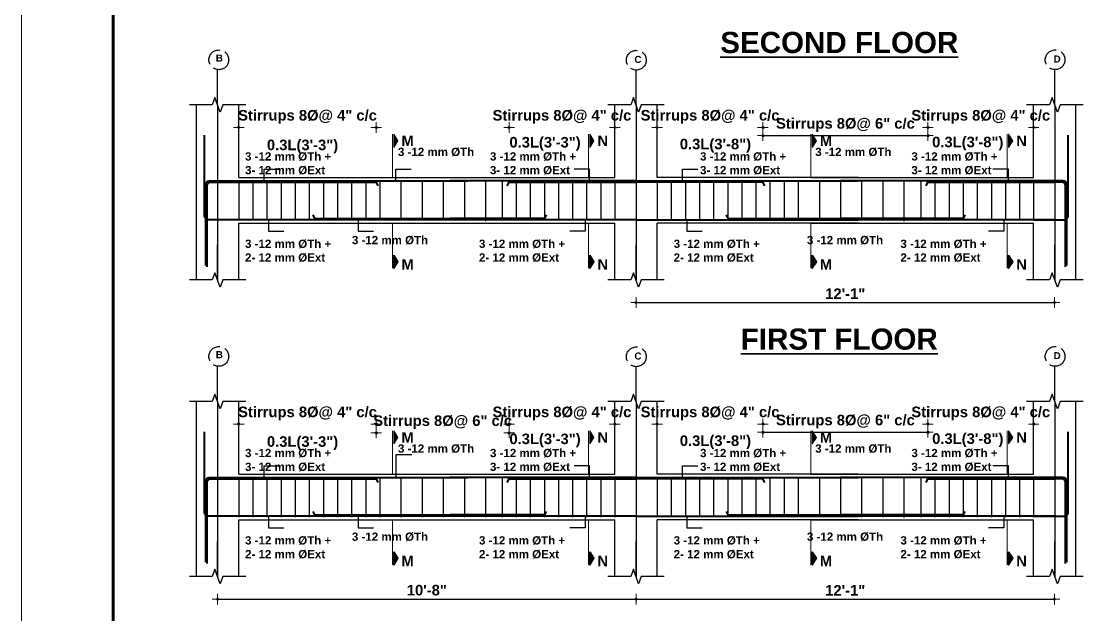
# Model space of a CAD drawing. Header units: inches. Extents: x -12073856 to 12321241, y -1226296 to 1319224.
# Drawn here: x 123818 to 124424, y 44857 to 45194 of the extents above; entities that cross this region are included whole.
import ezdxf
from ezdxf.enums import TextEntityAlignment as Align

# ---------------------------------------------------------------- set-up
doc = ezdxf.new("R2010")
doc.units = ezdxf.units.IN
doc.header["$MEASUREMENT"] = 0
doc.header["$PDMODE"] = 35
doc.linetypes.add('ACAD_ISO02W100', pattern=[15, 12, -3])
for name, color, linetype, lineweight in [('BAR', 5, 'Continuous', 40), ('BORDER', 7, 'Continuous', 60), ('Dimension', 130, 'Continuous', 9), ('Hatch', 9, 'Continuous', 9), ('HATCH1', 4, 'ACAD_ISO02W100', 13), ('TEXT', 255, 'Continuous', 35), ('Window', 3, 'Continuous', 0)]:
    doc.layers.add(name, color=color, linetype=linetype, lineweight=lineweight)
doc.layers.add('STIRRUP', color=10, linetype='Continuous')
doc.styles.add('1.8 str', font='times.ttf', dxfattribs={"width": 0.8, "height": 6})
doc.styles.add('STYLE1', font='arialbd.ttf')
doc.dimstyles.new('1.4', dxfattribs={"dimscale": 0, "dimtxt": 6, "dimasz": 0.5, "dimexe": 2, "dimexo": 9, "dimgap": 2, "dimtad": 1, "dimdec": 0, "dimlfac": 0.5, "dimzin": 3, "dimdsep": 46, "dimlunit": 4, "dimtxsty": '1.8 str', "dimblk": 'DIM', "dimcen": 3, "dimdle": 3, "dimse1": 1, "dimse2": 1, "dimclrd": 256, "dimclre": 256, "dimclrt": 7, "dimadec": 1, "dimazin": 2, "dimtfac": 1, "dimtdec": 0, "dimtix": 1, "dimtofl": 0, "dimtmove": 2, "dimatfit": 3, "dimldrblk": 'ARROW', "dimfxl": 2, "dimfrac": 2, "dimtolj": 2, "dimtzin": 0, "dimarcsym": 0})

# ---------------------------------------------------------------- blocks, each defined once
blk = doc.blocks.new('DIM')
at = {"layer": 'Dimension'}
h = blk.add_hatch(color=256, dxfattribs=at)
h.paths.add_polyline_path([(0, 1.3), (0, 0), (1.3, 0, 0.414214)])
h.paths.add_polyline_path([(1.3, 0), (0, 0), (0, -1.3, 0.414214)])
h.paths.add_polyline_path([(0, 0), (-1.3, 0, 0.414214), (0, -1.3)])
h.paths.add_polyline_path([(0, 1.3, 0.414214), (-1.3, 0), (0, 0)])
for p, q in [((-6, 0), (6, 0)), ((0, 6), (0, -6))]:
    blk.add_line(p, q, dxfattribs=at)
blk.add_circle((0, 0), 1.28, dxfattribs=at)
blk = doc.blocks.new('*D914')
at = {"layer": 'Defpoints', "color": 0, "ltscale": 10, "transparency": 16777216}
for p in [(124019.03, 44965.03), (123941.03, 44953.05), (124019.03, 44948.49)]:
    blk.add_point(p, dxfattribs=at)
at = {"layer": 'Dimension', "lineweight": -2, "ltscale": 10, "transparency": 16777216}
for p, q in [((123940.53, 44965.03), (123940.03, 44965.03)), ((124019.53, 44965.03), (124020.03, 44965.03))]:
    blk.add_line(p, q, dxfattribs=at)
at = {"layer": 'Dimension', "lineweight": -2, "ltscale": 10, "transparency": 16777216, "xscale": 0.5, "yscale": 0.5, "zscale": 0.5}
blk.add_blockref('DIM', (123941.03, 44965.03), dxfattribs=at)
at = {"layer": 'Dimension', "lineweight": -2, "ltscale": 10, "transparency": 16777216, "xscale": 0.5, "yscale": 0.5, "zscale": 0.5, "rotation": 180}
blk.add_blockref('DIM', (124019.03, 44965.03), dxfattribs=at)
at = {"layer": 'Dimension', "color": 7, "ltscale": 10, "transparency": 16777216, "insert": (123980.03, 44971.06), "char_height": 6, "attachment_point": 5, "style": 'STYLE1'}
blk.add_mtext('\\A2;Stirrups 8%%C@ 4" c/c', dxfattribs=at)
blk = doc.blocks.new('ARROW')
at = {"layer": 'Hatch'}
h = blk.add_hatch(color=256, dxfattribs=at)
h.dxf.hatch_style = 1
h.paths.add_polyline_path([(12191115.8, -1270860.1), (12191485.4, -1270660.1), (12191115.8, -1270660.1)])
for p, q in [((12191115.8, -1270860.1), (12191115.8, -1270060.1)), ((12191015.8, -1270160.1), (12196382.9, -1270160.1)), ((12191485.4, -1270660.1), (12190746.1, -1270660.1)), ((12190746.1, -1270660.1), (12191115.8, -1270860.1)), ((12191485.4, -1270660.1), (12191115.8, -1270860.1))]:
    blk.add_line(p, q, dxfattribs=at)
blk = doc.blocks.new('*D915')
at = {"layer": 'Defpoints', "color": 0, "ltscale": 10, "transparency": 16777216}
for p in [(124094.38, 44960.05), (124019.03, 44943.51), (124094.38, 44928.99)]:
    blk.add_point(p, dxfattribs=at)
at = {"layer": 'Dimension', "lineweight": -2, "ltscale": 10, "transparency": 16777216}
for p, q in [((124018.53, 44960.05), (124018.03, 44960.05)), ((124094.88, 44960.05), (124095.38, 44960.05))]:
    blk.add_line(p, q, dxfattribs=at)
at = {"layer": 'Dimension', "lineweight": -2, "ltscale": 10, "transparency": 16777216, "xscale": 0.5, "yscale": 0.5, "zscale": 0.5}
blk.add_blockref('DIM', (124019.03, 44960.05), dxfattribs=at)
at = {"layer": 'Dimension', "lineweight": -2, "ltscale": 10, "transparency": 16777216, "xscale": 0.5, "yscale": 0.5, "zscale": 0.5, "rotation": 180}
blk.add_blockref('DIM', (124094.38, 44960.05), dxfattribs=at)
at = {"layer": 'Dimension', "color": 7, "ltscale": 10, "transparency": 16777216, "insert": (124056.71, 44966.08), "char_height": 6, "attachment_point": 5, "style": 'STYLE1'}
blk.add_mtext('\\A2;Stirrups 8%%C@ 6" c/c', dxfattribs=at)
blk = doc.blocks.new('*D916')
at = {"layer": 'Defpoints', "color": 0, "ltscale": 10, "transparency": 16777216}
for p in [(124154.38, 44965.03), (124154.38, 44951.49), (124094.38, 44933.97)]:
    blk.add_point(p, dxfattribs=at)
at = {"layer": 'Dimension', "lineweight": -2, "ltscale": 10, "transparency": 16777216}
for p, q in [((124093.88, 44965.03), (124093.38, 44965.03)), ((124154.88, 44965.03), (124155.38, 44965.03))]:
    blk.add_line(p, q, dxfattribs=at)
at = {"layer": 'Dimension', "lineweight": -2, "ltscale": 10, "transparency": 16777216, "xscale": 0.5, "yscale": 0.5, "zscale": 0.5}
blk.add_blockref('DIM', (124094.38, 44965.03), dxfattribs=at)
at = {"layer": 'Dimension', "lineweight": -2, "ltscale": 10, "transparency": 16777216, "xscale": 0.5, "yscale": 0.5, "zscale": 0.5, "rotation": 180}
blk.add_blockref('DIM', (124154.38, 44965.03), dxfattribs=at)
at = {"layer": 'Dimension', "color": 7, "ltscale": 10, "transparency": 16777216, "insert": (124124.38, 44971.06), "char_height": 6, "attachment_point": 5, "style": 'STYLE1'}
blk.add_mtext('\\A2;Stirrups 8%%C@ 4" c/c', dxfattribs=at)
blk = doc.blocks.new('*D917')
at = {"layer": 'Defpoints', "color": 0, "ltscale": 10, "transparency": 16777216}
for p in [(124178.38, 44965.03), (124178.38, 44951.49), (124238.38, 44933.97)]:
    blk.add_point(p, dxfattribs=at)
at = {"layer": 'Dimension', "lineweight": -2, "ltscale": 10, "transparency": 16777216}
for p, q in [((124177.88, 44965.03), (124177.38, 44965.03)), ((124238.88, 44965.03), (124239.38, 44965.03))]:
    blk.add_line(p, q, dxfattribs=at)
at = {"layer": 'Dimension', "lineweight": -2, "ltscale": 10, "transparency": 16777216, "xscale": 0.5, "yscale": 0.5, "zscale": 0.5}
blk.add_blockref('DIM', (124178.38, 44965.03), dxfattribs=at)
at = {"layer": 'Dimension', "lineweight": -2, "ltscale": 10, "transparency": 16777216, "xscale": 0.5, "yscale": 0.5, "zscale": 0.5, "rotation": 180}
blk.add_blockref('DIM', (124238.38, 44965.03), dxfattribs=at)
at = {"layer": 'Dimension', "color": 7, "ltscale": 10, "transparency": 16777216, "insert": (124208.38, 44971.06), "char_height": 6, "attachment_point": 5, "style": 'STYLE1'}
blk.add_mtext('\\A2;Stirrups 8%%C@ 4" c/c', dxfattribs=at)
blk = doc.blocks.new('*D918')
at = {"layer": 'Defpoints', "color": 0, "ltscale": 10, "transparency": 16777216}
for p in [(124391.95, 44965.03), (124391.95, 44951.49), (124331.95, 44933.97)]:
    blk.add_point(p, dxfattribs=at)
at = {"layer": 'Dimension', "lineweight": -2, "ltscale": 10, "transparency": 16777216}
for p, q in [((124331.45, 44965.03), (124330.95, 44965.03)), ((124392.45, 44965.03), (124392.95, 44965.03))]:
    blk.add_line(p, q, dxfattribs=at)
at = {"layer": 'Dimension', "lineweight": -2, "ltscale": 10, "transparency": 16777216, "xscale": 0.5, "yscale": 0.5, "zscale": 0.5}
blk.add_blockref('DIM', (124331.95, 44965.03), dxfattribs=at)
at = {"layer": 'Dimension', "lineweight": -2, "ltscale": 10, "transparency": 16777216, "xscale": 0.5, "yscale": 0.5, "zscale": 0.5, "rotation": 180}
blk.add_blockref('DIM', (124391.95, 44965.03), dxfattribs=at)
at = {"layer": 'Dimension', "color": 7, "ltscale": 10, "transparency": 16777216, "insert": (124361.95, 44971.06), "char_height": 6, "attachment_point": 5, "style": 'STYLE1'}
blk.add_mtext('\\A2;Stirrups 8%%C@ 4" c/c', dxfattribs=at)
blk = doc.blocks.new('*D919')
at = {"layer": 'Defpoints', "color": 0, "ltscale": 10, "transparency": 16777216}
for p in [(124331.95, 44960.42), (124238.38, 44928.99), (124331.95, 44928.99)]:
    blk.add_point(p, dxfattribs=at)
at = {"layer": 'Dimension', "lineweight": -2, "ltscale": 10, "transparency": 16777216}
blk.add_line((124238.88, 44960.42), (124331.45, 44960.42), dxfattribs=at)
at = {"layer": 'Dimension', "lineweight": -2, "ltscale": 10, "transparency": 16777216, "xscale": 0.5, "yscale": 0.5, "zscale": 0.5, "rotation": 180}
blk.add_blockref('DIM', (124238.38, 44960.42), dxfattribs=at)
at = {"layer": 'Dimension', "lineweight": -2, "ltscale": 10, "transparency": 16777216, "xscale": 0.5, "yscale": 0.5, "zscale": 0.5}
blk.add_blockref('DIM', (124331.95, 44960.42), dxfattribs=at)
at = {"layer": 'Dimension', "color": 7, "ltscale": 10, "transparency": 16777216, "insert": (124285.17, 44966.45), "char_height": 6, "attachment_point": 5, "style": 'STYLE1'}
blk.add_mtext('\\A2;Stirrups 8%%C@ 6" c/c', dxfattribs=at)
blk = doc.blocks.new('*D920')
at = {"layer": 'Defpoints', "color": 0, "ltscale": 10, "transparency": 16777216}
for p in [(123929.03, 44878.53), (124166.38, 44878.53), (124166.38, 44865.72)]:
    blk.add_point(p, dxfattribs=at)
at = {"layer": 'Dimension', "lineweight": -2, "ltscale": 10, "transparency": 16777216}
blk.add_line((123929.53, 44865.72), (124165.88, 44865.72), dxfattribs=at)
at = {"layer": 'Dimension', "lineweight": -2, "ltscale": 10, "transparency": 16777216, "xscale": 0.5, "yscale": 0.5, "zscale": 0.5, "rotation": 180}
blk.add_blockref('DIM', (123929.03, 44865.72), dxfattribs=at)
at = {"layer": 'Dimension', "lineweight": -2, "ltscale": 10, "transparency": 16777216, "xscale": 0.5, "yscale": 0.5, "zscale": 0.5}
blk.add_blockref('DIM', (124166.38, 44865.72), dxfattribs=at)
at = {"layer": 'Dimension', "color": 7, "ltscale": 10, "transparency": 16777216, "insert": (124047.71, 44870.79), "char_height": 6, "attachment_point": 5, "style": 'STYLE1'}
blk.add_mtext('\\A2;10\'-8"', dxfattribs=at)
blk = doc.blocks.new('*D921')
at = {"layer": 'Defpoints', "color": 0, "ltscale": 10, "transparency": 16777216}
for p in [(124166.38, 44878.53), (124403.74, 44878.53), (124403.74, 44865.72)]:
    blk.add_point(p, dxfattribs=at)
at = {"layer": 'Dimension', "lineweight": -2, "ltscale": 10, "transparency": 16777216}
blk.add_line((124166.88, 44865.72), (124403.24, 44865.72), dxfattribs=at)
at = {"layer": 'Dimension', "lineweight": -2, "ltscale": 10, "transparency": 16777216, "xscale": 0.5, "yscale": 0.5, "zscale": 0.5, "rotation": 180}
blk.add_blockref('DIM', (124166.38, 44865.72), dxfattribs=at)
at = {"layer": 'Dimension', "lineweight": -2, "ltscale": 10, "transparency": 16777216, "xscale": 0.5, "yscale": 0.5, "zscale": 0.5}
blk.add_blockref('DIM', (124403.74, 44865.72), dxfattribs=at)
at = {"layer": 'Dimension', "color": 7, "ltscale": 10, "transparency": 16777216, "insert": (124285.06, 44870.73), "char_height": 6, "attachment_point": 5, "style": 'STYLE1'}
blk.add_mtext('\\A2;12\'-1"', dxfattribs=at)
blk = doc.blocks.new('*D922')
at = {"layer": 'Defpoints', "color": 0, "ltscale": 10, "transparency": 16777216}
for p in [(124019.03, 45133.32), (123941.03, 45121.35), (124019.03, 45116.78)]:
    blk.add_point(p, dxfattribs=at)
at = {"layer": 'Dimension', "lineweight": -2, "ltscale": 10, "transparency": 16777216}
for p, q in [((123940.53, 45133.32), (123940.03, 45133.32)), ((124019.53, 45133.32), (124020.03, 45133.32))]:
    blk.add_line(p, q, dxfattribs=at)
at = {"layer": 'Dimension', "lineweight": -2, "ltscale": 10, "transparency": 16777216, "xscale": 0.5, "yscale": 0.5, "zscale": 0.5}
blk.add_blockref('DIM', (123941.03, 45133.32), dxfattribs=at)
at = {"layer": 'Dimension', "lineweight": -2, "ltscale": 10, "transparency": 16777216, "xscale": 0.5, "yscale": 0.5, "zscale": 0.5, "rotation": 180}
blk.add_blockref('DIM', (124019.03, 45133.32), dxfattribs=at)
at = {"layer": 'Dimension', "color": 7, "ltscale": 10, "transparency": 16777216, "insert": (123980.03, 45139.35), "char_height": 6, "attachment_point": 5, "style": 'STYLE1'}
blk.add_mtext('\\A2;Stirrups 8%%C@ 4" c/c', dxfattribs=at)
blk = doc.blocks.new('*D923')
at = {"layer": 'Defpoints', "color": 0, "ltscale": 10, "transparency": 16777216}
for p in [(124154.38, 45133.32), (124154.38, 45119.78), (124094.38, 45102.27)]:
    blk.add_point(p, dxfattribs=at)
at = {"layer": 'Dimension', "lineweight": -2, "ltscale": 10, "transparency": 16777216}
for p, q in [((124093.88, 45133.32), (124093.38, 45133.32)), ((124154.88, 45133.32), (124155.38, 45133.32))]:
    blk.add_line(p, q, dxfattribs=at)
at = {"layer": 'Dimension', "lineweight": -2, "ltscale": 10, "transparency": 16777216, "xscale": 0.5, "yscale": 0.5, "zscale": 0.5}
blk.add_blockref('DIM', (124094.38, 45133.32), dxfattribs=at)
at = {"layer": 'Dimension', "lineweight": -2, "ltscale": 10, "transparency": 16777216, "xscale": 0.5, "yscale": 0.5, "zscale": 0.5, "rotation": 180}
blk.add_blockref('DIM', (124154.38, 45133.32), dxfattribs=at)
at = {"layer": 'Dimension', "color": 7, "ltscale": 10, "transparency": 16777216, "insert": (124124.38, 45139.35), "char_height": 6, "attachment_point": 5, "style": 'STYLE1'}
blk.add_mtext('\\A2;Stirrups 8%%C@ 4" c/c', dxfattribs=at)
blk = doc.blocks.new('*D924')
at = {"layer": 'Defpoints', "color": 0, "ltscale": 10, "transparency": 16777216}
for p in [(124178.38, 45133.32), (124178.38, 45119.78), (124238.38, 45102.27)]:
    blk.add_point(p, dxfattribs=at)
at = {"layer": 'Dimension', "lineweight": -2, "ltscale": 10, "transparency": 16777216}
for p, q in [((124177.88, 45133.32), (124177.38, 45133.32)), ((124238.88, 45133.32), (124239.38, 45133.32))]:
    blk.add_line(p, q, dxfattribs=at)
at = {"layer": 'Dimension', "lineweight": -2, "ltscale": 10, "transparency": 16777216, "xscale": 0.5, "yscale": 0.5, "zscale": 0.5}
blk.add_blockref('DIM', (124178.38, 45133.32), dxfattribs=at)
at = {"layer": 'Dimension', "lineweight": -2, "ltscale": 10, "transparency": 16777216, "xscale": 0.5, "yscale": 0.5, "zscale": 0.5, "rotation": 180}
blk.add_blockref('DIM', (124238.38, 45133.32), dxfattribs=at)
at = {"layer": 'Dimension', "color": 7, "ltscale": 10, "transparency": 16777216, "insert": (124208.38, 45139.35), "char_height": 6, "attachment_point": 5, "style": 'STYLE1'}
blk.add_mtext('\\A2;Stirrups 8%%C@ 4" c/c', dxfattribs=at)
blk = doc.blocks.new('*D925')
at = {"layer": 'Defpoints', "color": 0, "ltscale": 10, "transparency": 16777216}
for p in [(124391.95, 45133.32), (124391.95, 45119.78), (124331.95, 45102.27)]:
    blk.add_point(p, dxfattribs=at)
at = {"layer": 'Dimension', "lineweight": -2, "ltscale": 10, "transparency": 16777216}
for p, q in [((124331.45, 45133.32), (124330.95, 45133.32)), ((124392.45, 45133.32), (124392.95, 45133.32))]:
    blk.add_line(p, q, dxfattribs=at)
at = {"layer": 'Dimension', "lineweight": -2, "ltscale": 10, "transparency": 16777216, "xscale": 0.5, "yscale": 0.5, "zscale": 0.5}
blk.add_blockref('DIM', (124331.95, 45133.32), dxfattribs=at)
at = {"layer": 'Dimension', "lineweight": -2, "ltscale": 10, "transparency": 16777216, "xscale": 0.5, "yscale": 0.5, "zscale": 0.5, "rotation": 180}
blk.add_blockref('DIM', (124391.95, 45133.32), dxfattribs=at)
at = {"layer": 'Dimension', "color": 7, "ltscale": 10, "transparency": 16777216, "insert": (124361.95, 45139.35), "char_height": 6, "attachment_point": 5, "style": 'STYLE1'}
blk.add_mtext('\\A2;Stirrups 8%%C@ 4" c/c', dxfattribs=at)
blk = doc.blocks.new('*D926')
at = {"layer": 'Defpoints', "color": 0, "ltscale": 10, "transparency": 16777216}
for p in [(124331.95, 45128.71), (124238.38, 45097.29), (124331.95, 45097.29)]:
    blk.add_point(p, dxfattribs=at)
at = {"layer": 'Dimension', "lineweight": -2, "ltscale": 10, "transparency": 16777216}
blk.add_line((124238.88, 45128.71), (124331.45, 45128.71), dxfattribs=at)
at = {"layer": 'Dimension', "lineweight": -2, "ltscale": 10, "transparency": 16777216, "xscale": 0.5, "yscale": 0.5, "zscale": 0.5, "rotation": 180}
blk.add_blockref('DIM', (124238.38, 45128.71), dxfattribs=at)
at = {"layer": 'Dimension', "lineweight": -2, "ltscale": 10, "transparency": 16777216, "xscale": 0.5, "yscale": 0.5, "zscale": 0.5}
blk.add_blockref('DIM', (124331.95, 45128.71), dxfattribs=at)
at = {"layer": 'Dimension', "color": 7, "ltscale": 10, "transparency": 16777216, "insert": (124285.17, 45134.74), "char_height": 6, "attachment_point": 5, "style": 'STYLE1'}
blk.add_mtext('\\A2;Stirrups 8%%C@ 6" c/c', dxfattribs=at)
blk = doc.blocks.new('*D927')
at = {"layer": 'Defpoints', "color": 0, "ltscale": 10, "transparency": 16777216}
for p in [(124166.38, 45046.83), (124403.74, 45046.83), (124403.74, 45034.02)]:
    blk.add_point(p, dxfattribs=at)
at = {"layer": 'Dimension', "lineweight": -2, "ltscale": 10, "transparency": 16777216}
blk.add_line((124166.88, 45034.02), (124403.24, 45034.02), dxfattribs=at)
at = {"layer": 'Dimension', "lineweight": -2, "ltscale": 10, "transparency": 16777216, "xscale": 0.5, "yscale": 0.5, "zscale": 0.5, "rotation": 180}
blk.add_blockref('DIM', (124166.38, 45034.02), dxfattribs=at)
at = {"layer": 'Dimension', "lineweight": -2, "ltscale": 10, "transparency": 16777216, "xscale": 0.5, "yscale": 0.5, "zscale": 0.5}
blk.add_blockref('DIM', (124403.74, 45034.02), dxfattribs=at)
at = {"layer": 'Dimension', "color": 7, "ltscale": 10, "transparency": 16777216, "insert": (124285.06, 45039.03), "char_height": 6, "attachment_point": 5, "style": 'STYLE1'}
blk.add_mtext('\\A2;12\'-1"', dxfattribs=at)

msp = doc.modelspace()

# ---------------------------------------------------------------- hatches: boundary and pattern name
at = {"layer": 'TEXT', "ltscale": 10}
for points in [[(124029.02, 45129.56), (124029.02, 45122.06), (124031.33, 45125.81)], [(124140.18, 45129.56), (124140.18, 45122.06), (124142.49, 45125.81)], [(124266.37, 45129.56), (124266.37, 45122.06), (124268.68, 45125.81)], [(124377.75, 45129.56), (124377.75, 45122.06), (124380.06, 45125.81)], [(124029.02, 45053.43), (124029.02, 45060.93), (124031.33, 45057.18)], [(124140.18, 45053.43), (124140.18, 45060.93), (124142.49, 45057.18)], [(124266.37, 45053.43), (124266.37, 45060.93), (124268.68, 45057.18)], [(124377.75, 45053.43), (124377.75, 45060.93), (124380.06, 45057.18)], [(124029.02, 44961.27), (124029.02, 44953.77), (124031.33, 44957.52)], [(124140.18, 44961.27), (124140.18, 44953.77), (124142.49, 44957.52)], [(124266.37, 44961.27), (124266.37, 44953.77), (124268.68, 44957.52)], [(124377.75, 44961.27), (124377.75, 44953.77), (124380.06, 44957.52)], [(124029.02, 44885.13), (124029.02, 44892.63), (124031.33, 44888.88)], [(124140.18, 44885.13), (124140.18, 44892.63), (124142.49, 44888.88)], [(124266.37, 44885.13), (124266.37, 44892.63), (124268.68, 44888.88)], [(124377.75, 44885.13), (124377.75, 44892.63), (124380.06, 44888.88)]]:
    msp.add_hatch(color=256, dxfattribs=at).paths.add_polyline_path(points)

# ---------------------------------------------------------------- linework, layer by layer
for p, q in [((123929.03, 45146.18), (123929.03, 45166.14)), ((124166.38, 45146.18), (124166.38, 45166.14)), ((124403.95, 45146.18), (124403.95, 45166.14)), ((123929.03, 45146.18), (123929.03, 45046.83)), ((124166.38, 45146.18), (124166.38, 45046.83)), ((124403.95, 45146.18), (124403.95, 45046.83)), ((123929.03, 45046.83), (123929.03, 45066.78)), ((124166.38, 45046.83), (124166.38, 45066.78)), ((124403.95, 45046.83), (124403.95, 45066.78)), ((123929.03, 44977.89), (123929.03, 44997.84)), ((124166.38, 44977.89), (124166.38, 44997.84)), ((124403.95, 44977.89), (124403.95, 44997.84)), ((123929.03, 44977.89), (123929.03, 44878.53)), ((124166.38, 44977.89), (124166.38, 44878.53)), ((124403.95, 44977.89), (124403.95, 44878.53)), ((123929.03, 44878.53), (123929.03, 44898.49)), ((124166.38, 44878.53), (124166.38, 44898.49)), ((124403.95, 44878.53), (124403.95, 44898.49))]:
    msp.add_line(p, q)
at = {"ltscale": 10}
for p, q in [((123917.03, 45079.02), (123917.03, 45146.18)), ((123941.03, 45105.02), (123941.03, 45146.18)), ((124154.38, 45105.02), (124154.38, 45146.18)), ((124178.38, 45105.02), (124178.38, 45146.18)), ((124391.95, 45105.02), (124391.95, 45146.18)), ((124415.95, 45102.27), (124415.95, 45146.18)), ((123941.03, 45105.02), (124139.33, 45105.02)), ((124061.03, 45105.02), (124154.38, 45105.02)), ((124292.38, 45105.02), (124178.38, 45105.02)), ((124265.52, 45105.02), (124391.95, 45105.02)), ((124415.95, 45046.83), (124415.95, 45102.27)), ((123917.03, 45046.83), (123917.03, 45079.02)), ((123941.03, 45046.83), (123941.03, 45079.02)), ((123941.03, 45079.02), (124137.55, 45079.02)), ((124061.03, 45079.02), (124154.38, 45079.02)), ((124154.38, 45046.83), (124154.38, 45079.02)), ((124292.38, 45079.02), (124178.38, 45079.02)), ((124178.38, 45046.83), (124178.38, 45079.02)), ((124265.52, 45079.02), (124391.95, 45079.02)), ((124391.95, 45046.83), (124391.95, 45079.02)), ((123917.03, 44910.72), (123917.03, 44977.89)), ((123941.03, 44936.72), (123941.03, 44977.89)), ((124154.38, 44936.72), (124154.38, 44977.89)), ((124178.38, 44936.72), (124178.38, 44977.89)), ((124391.95, 44936.72), (124391.95, 44977.89)), ((124415.95, 44933.97), (124415.95, 44977.89)), ((123941.03, 44936.72), (124139.33, 44936.72)), ((124061.03, 44936.72), (124154.38, 44936.72)), ((124292.38, 44936.72), (124178.38, 44936.72)), ((124265.52, 44936.72), (124391.95, 44936.72)), ((124415.95, 44878.53), (124415.95, 44933.97)), ((123917.03, 44878.53), (123917.03, 44910.72)), ((123941.03, 44878.53), (123941.03, 44910.72)), ((123941.03, 44910.72), (124137.55, 44910.72)), ((124061.03, 44910.72), (124154.38, 44910.72)), ((124154.38, 44878.53), (124154.38, 44910.72)), ((124292.38, 44910.72), (124178.38, 44910.72)), ((124178.38, 44878.53), (124178.38, 44910.72)), ((124265.52, 44910.72), (124391.95, 44910.72)), ((124391.95, 44878.53), (124391.95, 44910.72))]:
    msp.add_line(p, q, dxfattribs=at)
at = {"linetype": 'Continuous', "ltscale": 10}
for points in [[(123945.03, 45146.18), (123932.03, 45146.18), (123930.53, 45142.06), (123927.53, 45150.3), (123926.03, 45146.18), (123913.03, 45146.18)], [(124182.38, 45146.18), (124169.38, 45146.18), (124167.88, 45142.06), (124164.88, 45150.3), (124163.38, 45146.18), (124150.38, 45146.18)], [(124419.95, 45146.18), (124406.95, 45146.18), (124405.45, 45142.06), (124402.45, 45150.3), (124400.95, 45146.18), (124387.95, 45146.18)], [(123945.03, 45046.83), (123932.03, 45046.83), (123930.53, 45042.7), (123927.53, 45050.95), (123926.03, 45046.83), (123913.03, 45046.83)], [(124182.38, 45046.83), (124169.38, 45046.83), (124167.88, 45042.7), (124164.88, 45050.95), (124163.38, 45046.83), (124150.38, 45046.83)], [(124419.95, 45046.83), (124406.95, 45046.83), (124405.45, 45042.7), (124402.45, 45050.95), (124400.95, 45046.83), (124387.95, 45046.83)], [(123945.03, 44977.89), (123932.03, 44977.89), (123930.53, 44973.77), (123927.53, 44982.01), (123926.03, 44977.89), (123913.03, 44977.89)], [(124182.38, 44977.89), (124169.38, 44977.89), (124167.88, 44973.77), (124164.88, 44982.01), (124163.38, 44977.89), (124150.38, 44977.89)], [(124419.95, 44977.89), (124406.95, 44977.89), (124405.45, 44973.77), (124402.45, 44982.01), (124400.95, 44977.89), (124387.95, 44977.89)], [(123945.03, 44878.53), (123932.03, 44878.53), (123930.53, 44874.41), (123927.53, 44882.65), (123926.03, 44878.53), (123913.03, 44878.53)], [(124182.38, 44878.53), (124169.38, 44878.53), (124167.88, 44874.41), (124164.88, 44882.65), (124163.38, 44878.53), (124150.38, 44878.53)], [(124419.95, 44878.53), (124406.95, 44878.53), (124405.45, 44874.41), (124402.45, 44882.65), (124400.95, 44878.53), (124387.95, 44878.53)]]:
    msp.add_lwpolyline(points, dxfattribs=at)
at = {"layer": 'BAR', "ltscale": 10}
for p, q in [((124166.38, 45103.02), (124061.03, 45103.02)), ((124166.38, 45103.02), (124292.38, 45103.02)), ((124403.95, 45103.02), (124282.38, 45103.02)), ((124166.38, 45081.02), (124061.03, 45081.02)), ((124166.38, 45081.02), (124292.38, 45081.02)), ((124403.95, 45081.02), (124282.38, 45081.02)), ((124166.38, 44934.72), (124061.03, 44934.72)), ((124166.38, 44934.72), (124292.38, 44934.72)), ((124403.95, 44934.72), (124282.38, 44934.72)), ((124166.38, 44912.72), (124061.03, 44912.72)), ((124166.38, 44912.72), (124292.38, 44912.72)), ((124403.95, 44912.72), (124282.38, 44912.72))]:
    msp.add_line(p, q, dxfattribs=at)
for points in [[(123941.03, 45081.02), (123923.55, 45081.02, -0.414214), (123921.53, 45083.03), (123921.53, 45129.02)], [(124391.95, 45081.02), (124409.44, 45081.02, 0.414214), (124411.45, 45083.03), (124411.45, 45129.02)], [(123922.28, 45055.02), (123922.28, 45101, -0.414214), (123924.3, 45103.02), (123941.03, 45103.02)], [(123923.03, 45054.27), (123923.03, 45100.25, -0.414214), (123925.05, 45102.27), (123941.03, 45102.27)], [(124410.7, 45055.02), (124410.7, 45101, 0.414214), (124408.69, 45103.02), (124391.95, 45103.02)], [(124409.95, 45054.27), (124409.95, 45100.25, 0.414214), (124407.94, 45102.27), (124391.95, 45102.27)], [(123941.03, 44912.72), (123923.55, 44912.72, -0.414214), (123921.53, 44914.74), (123921.53, 44960.72)], [(124391.95, 44912.72), (124409.44, 44912.72, 0.414214), (124411.45, 44914.74), (124411.45, 44960.72)], [(123922.28, 44886.72), (123922.28, 44932.71, -0.414214), (123924.3, 44934.72), (123941.03, 44934.72)], [(123923.03, 44885.97), (123923.03, 44931.96, -0.414214), (123925.05, 44933.97), (123941.03, 44933.97)], [(124410.7, 44886.72), (124410.7, 44932.71, 0.414214), (124408.69, 44934.72), (124391.95, 44934.72)], [(124409.95, 44885.97), (124409.95, 44931.96, 0.414214), (124407.94, 44933.97), (124391.95, 44933.97)]]:
    msp.add_lwpolyline(points, format="xyb", dxfattribs=at)
for points in [[(123929.03, 45103.02), (124071.03, 45103.02)], [(123929.03, 45102.27), (124019.03, 45102.27), (124019.99, 45100.27)], [(124093.34, 45100.27), (124094.38, 45102.27), (124166.38, 45102.27)], [(124239.43, 45100.27), (124238.38, 45102.27), (124166.38, 45102.27)], [(124330.91, 45100.27), (124331.95, 45102.27), (124403.95, 45102.27)], [(124071.03, 45081.02), (123929.03, 45081.02)], [(123983.08, 45083.77), (123984.03, 45081.77), (124071.03, 45081.77)], [(124115.34, 45083.77), (124114.38, 45081.77), (124061.03, 45081.77)], [(124217.43, 45083.77), (124218.38, 45081.77), (124292.38, 45081.77)], [(124352.91, 45083.77), (124351.95, 45081.77), (124282.38, 45081.77)], [(123929.03, 44934.72), (124071.03, 44934.72)], [(123929.03, 44933.97), (124019.03, 44933.97), (124019.99, 44931.97)], [(124093.34, 44931.97), (124094.38, 44933.97), (124166.38, 44933.97)], [(124239.43, 44931.97), (124238.38, 44933.97), (124166.38, 44933.97)], [(124330.91, 44931.97), (124331.95, 44933.97), (124403.95, 44933.97)], [(123983.08, 44915.47), (123984.03, 44913.47), (124071.03, 44913.47)], [(124115.34, 44915.47), (124114.38, 44913.47), (124061.03, 44913.47)], [(124217.43, 44915.47), (124218.38, 44913.47), (124292.38, 44913.47)], [(124352.91, 44915.47), (124351.95, 44913.47), (124282.38, 44913.47)], [(124071.03, 44912.72), (123929.03, 44912.72)]]:
    msp.add_lwpolyline(points, dxfattribs=at)
at = {"layer": 'BORDER'}
msp.add_lwpolyline([(126932.55, 46441.74), (126932.55, 44350.89), (123869.71, 44350.89), (123869.71, 46441.74)], close=True, dxfattribs=at)
at = {"layer": 'Dimension', "ltscale": 10}
for p, q in [((124028.17, 45105.02), (124028.17, 45129.52)), ((124139.33, 45105.02), (124139.33, 45129.52)), ((124265.52, 45105.02), (124265.52, 45129.52)), ((124376.89, 45105.02), (124376.89, 45129.52)), ((124028.17, 45053.47), (124028.17, 45079.02)), ((124139.33, 45053.47), (124139.33, 45079.02)), ((124265.52, 45053.47), (124265.52, 45079.02)), ((124376.89, 45053.47), (124376.89, 45079.02)), ((124028.17, 44936.72), (124028.17, 44961.22)), ((124139.33, 44936.72), (124139.33, 44961.22)), ((124265.52, 44936.72), (124265.52, 44961.22)), ((124376.89, 44936.72), (124376.89, 44961.22)), ((124028.17, 44885.18), (124028.17, 44910.72)), ((124139.33, 44885.18), (124139.33, 44910.72)), ((124265.52, 44885.18), (124265.52, 44910.72)), ((124376.89, 44885.18), (124376.89, 44910.72))]:
    msp.add_line(p, q, dxfattribs=at)
for points in [[(124029.02, 45122.06), (124029.02, 45129.56), (124031.33, 45125.81), (124029.02, 45122.06)], [(124140.18, 45122.06), (124140.18, 45129.56), (124142.49, 45125.81), (124140.18, 45122.06)], [(124266.37, 45122.06), (124266.37, 45129.56), (124268.68, 45125.81), (124266.37, 45122.06)], [(124377.75, 45122.06), (124377.75, 45129.56), (124380.06, 45125.81), (124377.75, 45122.06)], [(124029.02, 44953.77), (124029.02, 44961.27), (124031.33, 44957.52), (124029.02, 44953.77)], [(124140.18, 44953.77), (124140.18, 44961.27), (124142.49, 44957.52), (124140.18, 44953.77)], [(124266.37, 44953.77), (124266.37, 44961.27), (124268.68, 44957.52), (124266.37, 44953.77)], [(124377.75, 44953.77), (124377.75, 44961.27), (124380.06, 44957.52), (124377.75, 44953.77)]]:
    msp.add_lwpolyline(points, dxfattribs=at)
at = {"layer": 'HATCH1', "lineweight": 25}
for centre in [(123929.71, 45171.71), (124166.55, 45171.51), (124404.12, 45171.73), (123929.71, 45003.42), (124166.55, 45003.22), (124404.12, 45003.44)]:
    msp.add_circle(centre, 5.6, dxfattribs=at)
at = {"layer": 'STIRRUP'}
for p, q in [((123941.03, 45103.42), (123941.03, 45080.62)), ((123949.03, 45103.42), (123949.03, 45080.62)), ((123957.03, 45103.42), (123957.03, 45080.62)), ((123965.03, 45103.42), (123965.03, 45080.62)), ((123973.03, 45103.42), (123973.03, 45080.62)), ((123981.03, 45103.42), (123981.03, 45080.62)), ((123989.03, 45103.42), (123989.03, 45080.62)), ((123997.03, 45103.42), (123997.03, 45080.62)), ((124005.03, 45103.42), (124005.03, 45080.62)), ((124013.03, 45103.42), (124013.03, 45080.62)), ((124021.03, 45103.42), (124021.03, 45080.62)), ((124033.03, 45103.42), (124033.03, 45080.62)), ((124045.03, 45103.42), (124045.03, 45080.62)), ((124057.03, 45103.42), (124057.03, 45080.62)), ((124069.03, 45103.42), (124069.03, 45080.62)), ((124081.03, 45103.42), (124081.03, 45080.62)), ((124090.38, 45103.42), (124090.38, 45080.62)), ((124098.38, 45103.42), (124098.38, 45080.62)), ((124106.38, 45103.42), (124106.38, 45080.62)), ((124114.38, 45103.42), (124114.38, 45080.62)), ((124122.38, 45103.42), (124122.38, 45080.62)), ((124130.38, 45103.42), (124130.38, 45080.62)), ((124138.38, 45103.42), (124138.38, 45080.62)), ((124146.38, 45103.42), (124146.38, 45080.62)), ((124154.38, 45103.42), (124154.38, 45080.62)), ((124178.38, 45103.42), (124178.38, 45080.62)), ((124186.38, 45103.42), (124186.38, 45080.62)), ((124194.38, 45103.42), (124194.38, 45080.62)), ((124202.38, 45103.42), (124202.38, 45080.62)), ((124210.38, 45103.42), (124210.38, 45080.62)), ((124218.38, 45103.42), (124218.38, 45080.62)), ((124226.38, 45103.42), (124226.38, 45080.62)), ((124234.38, 45103.42), (124234.38, 45080.62)), ((124242.38, 45103.42), (124242.38, 45080.62)), ((124250.38, 45103.42), (124250.38, 45080.62)), ((124258.38, 45103.42), (124258.38, 45080.62)), ((124270.38, 45103.42), (124270.38, 45080.62)), ((124282.38, 45103.42), (124282.38, 45080.62)), ((124294.38, 45103.42), (124294.38, 45080.62)), ((124306.38, 45103.42), (124306.38, 45080.62)), ((124318.38, 45103.42), (124318.38, 45080.62)), ((124327.95, 45103.42), (124327.95, 45080.62)), ((124335.95, 45103.42), (124335.95, 45080.62)), ((124343.95, 45103.42), (124343.95, 45080.62)), ((124351.95, 45103.42), (124351.95, 45080.62)), ((124359.95, 45103.42), (124359.95, 45080.62)), ((124367.95, 45103.42), (124367.95, 45080.62)), ((124375.95, 45103.42), (124375.95, 45080.62)), ((124383.95, 45103.42), (124383.95, 45080.62)), ((124391.95, 45103.42), (124391.95, 45080.62)), ((124081.03, 45103.02), (124081.03, 45080.22)), ((124318.38, 45103.02), (124318.38, 45080.22)), ((123941.03, 44935.12), (123941.03, 44912.32)), ((123949.03, 44935.12), (123949.03, 44912.32)), ((123957.03, 44935.12), (123957.03, 44912.32)), ((123965.03, 44935.12), (123965.03, 44912.32)), ((123973.03, 44935.12), (123973.03, 44912.32)), ((123981.03, 44935.12), (123981.03, 44912.32)), ((123989.03, 44935.12), (123989.03, 44912.32)), ((123997.03, 44935.12), (123997.03, 44912.32)), ((124005.03, 44935.12), (124005.03, 44912.32)), ((124013.03, 44935.12), (124013.03, 44912.32)), ((124021.03, 44935.12), (124021.03, 44912.32)), ((124033.03, 44935.12), (124033.03, 44912.32)), ((124045.03, 44935.12), (124045.03, 44912.32)), ((124057.03, 44935.12), (124057.03, 44912.32)), ((124069.03, 44935.12), (124069.03, 44912.32)), ((124081.03, 44935.12), (124081.03, 44912.32)), ((124090.38, 44935.12), (124090.38, 44912.32)), ((124098.38, 44935.12), (124098.38, 44912.32)), ((124106.38, 44935.12), (124106.38, 44912.32)), ((124114.38, 44935.12), (124114.38, 44912.32)), ((124122.38, 44935.12), (124122.38, 44912.32)), ((124130.38, 44935.12), (124130.38, 44912.32)), ((124138.38, 44935.12), (124138.38, 44912.32)), ((124146.38, 44935.12), (124146.38, 44912.32)), ((124154.38, 44935.12), (124154.38, 44912.32)), ((124178.38, 44935.12), (124178.38, 44912.32)), ((124186.38, 44935.12), (124186.38, 44912.32)), ((124194.38, 44935.12), (124194.38, 44912.32)), ((124202.38, 44935.12), (124202.38, 44912.32)), ((124210.38, 44935.12), (124210.38, 44912.32)), ((124218.38, 44935.12), (124218.38, 44912.32)), ((124226.38, 44935.12), (124226.38, 44912.32)), ((124234.38, 44935.12), (124234.38, 44912.32)), ((124242.38, 44935.12), (124242.38, 44912.32)), ((124250.38, 44935.12), (124250.38, 44912.32)), ((124258.38, 44935.12), (124258.38, 44912.32)), ((124270.38, 44935.12), (124270.38, 44912.32)), ((124282.38, 44935.12), (124282.38, 44912.32)), ((124294.38, 44935.12), (124294.38, 44912.32)), ((124306.38, 44935.12), (124306.38, 44912.32)), ((124318.38, 44935.12), (124318.38, 44912.32)), ((124318.38, 44934.72), (124318.38, 44911.92)), ((124327.95, 44935.12), (124327.95, 44912.32)), ((124335.95, 44935.12), (124335.95, 44912.32)), ((124343.95, 44935.12), (124343.95, 44912.32)), ((124351.95, 44935.12), (124351.95, 44912.32)), ((124359.95, 44935.12), (124359.95, 44912.32)), ((124367.95, 44935.12), (124367.95, 44912.32)), ((124375.95, 44935.12), (124375.95, 44912.32)), ((124383.95, 44935.12), (124383.95, 44912.32)), ((124391.95, 44935.12), (124391.95, 44912.32))]:
    msp.add_line(p, q, dxfattribs=at)
at = {"layer": 'TEXT', "ltscale": 10}
for points in [[(124029.02, 45060.93), (124029.02, 45053.43), (124031.33, 45057.18), (124029.02, 45060.93)], [(124140.18, 45060.93), (124140.18, 45053.43), (124142.49, 45057.18), (124140.18, 45060.93)], [(124266.37, 45060.93), (124266.37, 45053.43), (124268.68, 45057.18), (124266.37, 45060.93)], [(124377.75, 45060.93), (124377.75, 45053.43), (124380.06, 45057.18), (124377.75, 45060.93)], [(124029.02, 44892.63), (124029.02, 44885.13), (124031.33, 44888.88), (124029.02, 44892.63)], [(124140.18, 44892.63), (124140.18, 44885.13), (124142.49, 44888.88), (124140.18, 44892.63)], [(124266.37, 44892.63), (124266.37, 44885.13), (124268.68, 44888.88), (124266.37, 44892.63)], [(124377.75, 44892.63), (124377.75, 44885.13), (124380.06, 44888.88), (124377.75, 44892.63)]]:
    msp.add_lwpolyline(points, dxfattribs=at)
at = {"layer": 'Window'}
msp.add_lwpolyline([(126984.55, 46493.74), (126984.55, 44298.89), (123817.71, 44298.89), (123817.71, 46493.74)], close=True, dxfattribs=at)

# ---------------------------------------------------------------- texts
at = {"layer": 'HATCH1', "lineweight": 25, "style": 'STYLE1'}
for s, p in [('B', (123928.02, 45170.72)), ('C', (124165.45, 45169.96)), ('D', (124403.25, 45170.18)), ('B', (123928.02, 45002.43)), ('C', (124165.45, 45001.67)), ('D', (124403.25, 45001.89))]:
    msp.add_text(s, height=4, dxfattribs=at).set_placement(p)
at = {"layer": 'TEXT', "style": 'STYLE1'}
for s, p in [('%%USECOND FLOOR', (124281.7, 45181.56)), ('%%UFIRST FLOOR', (124281.69, 45013.27))]:
    msp.add_text(s, height=12, dxfattribs=at).set_placement(p, align=Align.MIDDLE_CENTER)
at = {"layer": 'TEXT', "ltscale": 10, "style": 'STYLE1'}
for s, height, p in [('M', 6, (124033.31, 45122.73)), ('N', 6, (124144.49, 45122.73)), ('M', 6, (124270.66, 45122.73)), ('N', 6, (124382.05, 45122.73)), ('3 -12 mm %%CTh ', 4.68, (124031.34, 45117.13)), ('3 -12 mm %%CTh ', 4.68, (124268.05, 45117.13)), ('3 -12 mm %%CTh ', 4.68, (124005.21, 45067.12)), ('3 -12 mm %%CTh ', 4.68, (124263.33, 45067.12)), ('M', 6, (124033.31, 45052.6)), ('N', 6, (124144.49, 45052.6)), ('M', 6, (124270.66, 45052.6)), ('N', 6, (124382.05, 45052.6)), ('M', 6, (124033.31, 44954.43)), ('N', 6, (124144.49, 44954.43)), ('M', 6, (124270.66, 44954.43)), ('N', 6, (124382.05, 44954.43)), ('3 -12 mm %%CTh ', 4.68, (124031.34, 44948.84)), ('3 -12 mm %%CTh ', 4.68, (124268.05, 44948.84)), ('3 -12 mm %%CTh ', 4.68, (124005.21, 44898.83)), ('3 -12 mm %%CTh ', 4.68, (124263.33, 44898.83)), ('M', 6, (124033.31, 44884.31)), ('N', 6, (124144.49, 44884.31)), ('M', 6, (124270.66, 44884.31)), ('N', 6, (124382.05, 44884.31))]:
    msp.add_text(s, height=height, dxfattribs=at).set_placement(p)
at = {"layer": 'TEXT', "style": 'STYLE1'}
for s, p in [('0.3L(3\'-3")', (124094.55, 45121.96)), ('0.3L(3\'-8")', (124334.36, 45122.1)), ('0.3L(3\'-3")', (123956.99, 45120.44)), ('0.3L(3\'-8")', (124191.23, 45120.94)), ('0.3L(3\'-3")', (123956.99, 44952.15)), ('0.3L(3\'-3")', (124094.55, 44953.67)), ('0.3L(3\'-8")', (124191.23, 44952.64)), ('0.3L(3\'-8")', (124334.36, 44953.81))]:
    msp.add_text(s, height=6, dxfattribs=at).set_placement(p)
at = {"layer": 'TEXT', "ltscale": 10, "char_height": 4.68, "attachment_point": 1, "style": 'STYLE1'}
for s, width, insert in [('3 -12 mm %%CTh + 3- 12 mm %%CExt', 53.0695, (123944.6, 45119.27)), ('3 -12 mm %%CTh + 3- 12 mm %%CExt', 51.4226, (124083.53, 45119.27)), ('3 -12 mm %%CTh + 3- 12 mm %%CExt', 53.0695, (124202.71, 45119.27)), ('3 -12 mm %%CTh + 3- 12 mm %%CExt', 51.4226, (124322.61, 45119.27)), ('3 -12 mm %%CTh + 2- 12 mm %%CExt', 53.0695, (123944.6, 45069.7)), ('3 -12 mm %%CTh + 2- 12 mm %%CExt', 52.0465, (124077.31, 45069.7)), ('3 -12 mm %%CTh + 2- 12 mm %%CExt', 53.0695, (124187.74, 45069.7)), ('3 -12 mm %%CTh + 2- 12 mm %%CExt', 52.0465, (124316.39, 45069.7)), ('3 -12 mm %%CTh + 3- 12 mm %%CExt', 53.0695, (123944.6, 44950.98)), ('3 -12 mm %%CTh + 3- 12 mm %%CExt', 51.4226, (124083.53, 44950.98)), ('3 -12 mm %%CTh + 3- 12 mm %%CExt', 53.0695, (124202.71, 44950.98)), ('3 -12 mm %%CTh + 3- 12 mm %%CExt', 51.4226, (124322.61, 44950.98)), ('3 -12 mm %%CTh + 2- 12 mm %%CExt', 53.0695, (123944.6, 44901.41)), ('3 -12 mm %%CTh + 2- 12 mm %%CExt', 52.0465, (124077.31, 44901.41)), ('3 -12 mm %%CTh + 2- 12 mm %%CExt', 53.0695, (124187.74, 44901.41)), ('3 -12 mm %%CTh + 2- 12 mm %%CExt', 52.0465, (124316.39, 44901.41))]:
    msp.add_mtext_dynamic_manual_height_columns(s, width=width, gutter_width=1, heights=[0], dxfattribs=dict(at, insert=insert))

# ---------------------------------------------------------------- dimensions: what is measured, and where the dimension line sits
at = {"layer": 'Dimension', "ltscale": 10}
for base, p1, p2, text, picture, middle in [((124019.03, 45133.32), (123941.03, 45121.35), (124019.03, 45116.78), 'Stirrups 8%%C@ 4" c/c', '*D922', (123980.03, 45139.35)), ((124154.38, 45133.32), (124094.38, 45102.27), (124154.38, 45119.78), 'Stirrups 8%%C@ 4" c/c', '*D923', (124124.38, 45139.35)), ((124391.95, 45133.32), (124331.95, 45102.27), (124391.95, 45119.78), 'Stirrups 8%%C@ 4" c/c', '*D925', (124361.95, 45139.35)), ((124331.95, 45128.71), (124238.38, 45097.29), (124331.95, 45097.29), 'Stirrups 8%%C@ 6" c/c', '*D926', (124285.17, 45134.74)), ((124403.74, 45034.02), (124166.38, 45046.83), (124403.74, 45046.83), '12\'-1"', '*D927', (124285.06, 45039.03)), ((124019.03, 44965.03), (123941.03, 44953.05), (124019.03, 44948.49), 'Stirrups 8%%C@ 4" c/c', '*D914', (123980.03, 44971.06)), ((124154.38, 44965.03), (124094.38, 44933.97), (124154.38, 44951.49), 'Stirrups 8%%C@ 4" c/c', '*D916', (124124.38, 44971.06)), ((124391.95, 44965.03), (124331.95, 44933.97), (124391.95, 44951.49), 'Stirrups 8%%C@ 4" c/c', '*D918', (124361.95, 44971.06)), ((124094.38, 44960.05), (124019.03, 44943.51), (124094.38, 44928.99), 'Stirrups 8%%C@ 6" c/c', '*D915', (124056.71, 44966.08)), ((124331.95, 44960.42), (124238.38, 44928.99), (124331.95, 44928.99), 'Stirrups 8%%C@ 6" c/c', '*D919', (124285.17, 44966.45)), ((124166.38, 44865.72), (123929.03, 44878.53), (124166.38, 44878.53), '10\'-8"', '*D920', (124047.71, 44870.79)), ((124403.74, 44865.72), (124166.38, 44878.53), (124403.74, 44878.53), '12\'-1"', '*D921', (124285.06, 44870.73))]:
    dim = msp.add_linear_dim(base=base, p1=p1, p2=p2, text=text, dimstyle='1.4', override={"dimscale": 1, "dimtxsty": 'STYLE1'}, dxfattribs=at)
    dim.commit()
    dim.dimension.update_dxf_attribs({"geometry": picture, "text_midpoint": middle})
for base, p1, p2, picture, middle in [((124178.38, 45133.32), (124238.38, 45102.27), (124178.38, 45119.78), '*D924', (124208.38, 45139.35)), ((124178.38, 44965.03), (124238.38, 44933.97), (124178.38, 44951.49), '*D917', (124208.38, 44971.06))]:
    dim = msp.add_linear_dim(base=base, p1=p1, p2=p2, angle=180, text='Stirrups 8%%C@ 4" c/c', dimstyle='1.4', override={"dimscale": 1, "dimtxsty": 'STYLE1'}, dxfattribs=at)
    dim.commit()
    dim.dimension.update_dxf_attribs({"geometry": picture, "text_midpoint": middle})

# ---------------------------------------------------------------- leaders
for points in [[(123955.39, 45103.42), (123955.39, 45109.63), (123964.11, 45109.63)], [(124030.07, 45103.42), (124030.07, 45109.63), (124038.79, 45109.63)], [(124140.03, 45103.42), (124140.03, 45109.63), (124131.31, 45109.63)], [(124192.74, 45103.42), (124192.74, 45109.63), (124201.46, 45109.63)], [(124377.6, 45103.42), (124377.6, 45109.63), (124368.88, 45109.63)], [(123957.87, 45080.62), (123957.87, 45074.41), (123966.59, 45074.41)], [(124008.8, 45080.62), (124008.8, 45074.41), (124017.52, 45074.41)], [(124137.55, 45080.62), (124137.55, 45074.41), (124128.83, 45074.41)], [(124195.22, 45080.62), (124195.22, 45074.41), (124203.94, 45074.41)], [(124375.11, 45080.62), (124375.11, 45074.41), (124366.39, 45074.41)], [(124030.37, 44934.72), (124030.37, 44947.7), (124039.26, 44947.7)], [(123955.39, 44935.12), (123955.39, 44941.33), (123964.11, 44941.33)], [(124140.03, 44935.12), (124140.03, 44941.33), (124131.31, 44941.33)], [(124192.74, 44935.12), (124192.74, 44941.33), (124201.46, 44941.33)], [(124377.6, 44935.12), (124377.6, 44941.33), (124368.88, 44941.33)], [(123957.87, 44912.32), (123957.87, 44906.12), (123966.59, 44906.12)], [(124008.8, 44912.32), (124008.8, 44906.12), (124017.52, 44906.12)], [(124137.55, 44912.32), (124137.55, 44906.12), (124128.83, 44906.12)], [(124195.22, 44912.32), (124195.22, 44906.12), (124203.94, 44906.12)], [(124375.11, 44912.32), (124375.11, 44906.12), (124366.39, 44906.12)]]:
    msp.add_leader(points, dimstyle='1.4', override={"dimscale": 1, "dimtxsty": 'STYLE1'}, dxfattribs=at)

doc.saveas('drawing.dxf')
